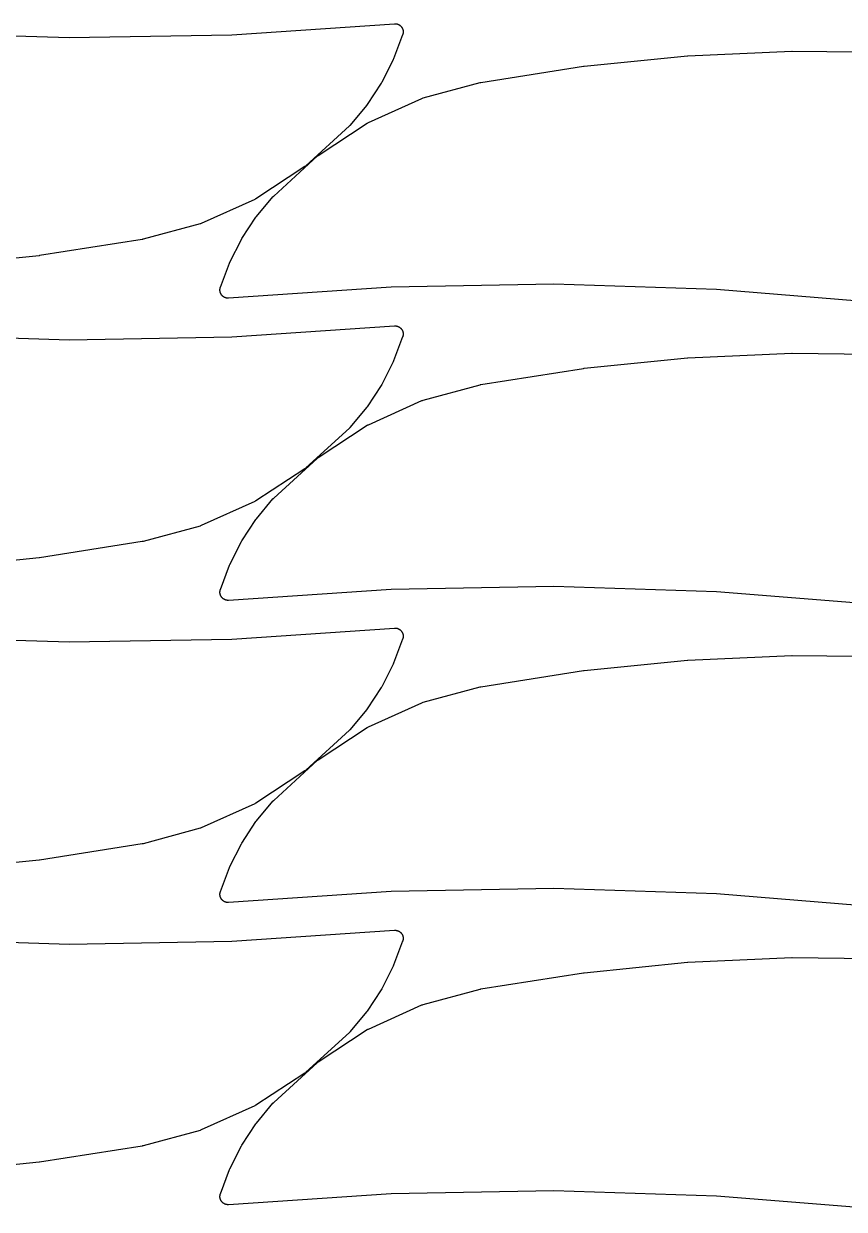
# Model space of a CAD drawing. Header units: metres. Extents: x 0 to 3000, y 0 to 1240.
# Drawn here: x 1901.9 to 2102.9, y 593.8 to 884 of the extents above; entities that cross this region are included whole.
import ezdxf

# ---------------------------------------------------------------- set-up
doc = ezdxf.new("R2010")
doc.units = ezdxf.units.M

msp = doc.modelspace()

# ---------------------------------------------------------------- linework, layer by layer
at = {"color": 1}
for points in [[(1873.25, 881.82), (1913.08, 880.56), (1952.91, 881.26), (1992.74, 883.95), (1992.77, 883.95), (1992.8, 883.95), (1992.87, 883.95), (1992.93, 883.95), (1992.97, 883.95), (1993, 883.95), (1993.06, 883.94), (1993.13, 883.94), (1993.16, 883.93), (1993.19, 883.93), (1993.26, 883.91), (1993.32, 883.9), (1993.35, 883.89), (1993.39, 883.89), (1993.45, 883.87), (1993.51, 883.85), (1993.54, 883.84), (1993.57, 883.83), (1993.63, 883.8), (1993.69, 883.78), (1993.72, 883.76), (1993.75, 883.75), (1993.81, 883.72), (1993.87, 883.69), (1993.9, 883.67), (1993.93, 883.65), (1993.98, 883.62), (1994.03, 883.58), (1994.06, 883.56), (1994.09, 883.54), (1994.14, 883.5), (1994.19, 883.46), (1994.21, 883.44), (1994.24, 883.42), (1994.28, 883.37), (1994.33, 883.32), (1994.35, 883.3), (1994.37, 883.28), (1994.41, 883.22), (1994.46, 883.18), (1994.48, 883.15), (1994.5, 883.12), (1994.53, 883.07), (1994.57, 883.01), (1994.58, 882.99), (1994.6, 882.96), (1994.63, 882.9), (1994.66, 882.84), (1994.68, 882.81), (1994.69, 882.78), (1994.72, 882.72), (1994.74, 882.66), (1994.75, 882.63), (1994.76, 882.6), (1994.78, 882.54), (1994.8, 882.48), (1994.81, 882.44), (1994.82, 882.41), (1994.83, 882.35), (1994.84, 882.28), (1994.85, 882.25), (1994.85, 882.22), (1994.86, 882.15), (1994.87, 882.09), (1994.87, 882.06), (1994.87, 882.02), (1994.87, 881.96), (1994.87, 881.89), (1994.87, 881.86), (1994.87, 881.83), (1994.86, 881.76), (1994.86, 881.7), (1994.85, 881.66), (1994.85, 881.63), (1994.83, 881.57), (1994.82, 881.5), (1994.81, 881.47), (1994.8, 881.44), (1994.78, 881.38), (1994.77, 881.32), (1994.75, 881.28), (1994.74, 881.25), (1992.54, 875.37), (1992.45, 875.16), (1989.61, 869.58), (1989.5, 869.38), (1986.05, 864.15), (1985.92, 863.97), (1981.9, 859.14), (1981.87, 859.11), (1981.85, 859.09), (1981.81, 859.04), (1981.77, 859), (1981.74, 858.97), (1981.71, 858.95), (1971.05, 849.2), (1970.92, 849.09), (1970.8, 849), (1958.79, 841.11), (1958.66, 841.03), (1958.52, 840.96), (1945.42, 835.07), (1945.27, 835.01), (1945.12, 834.96), (1931.17, 831.19), (1931.16, 831.19), (1931.15, 831.19), (1931.06, 831.17), (1930.98, 831.15), (1930.97, 831.15), (1930.96, 831.15), (1905.8, 827.19), (1905.69, 827.17), (1880.37, 824.62)], [(2111.4, 815.66), (2071.62, 818.91), (2031.8, 820.18), (1991.96, 819.47), (1952.13, 816.79), (1952.1, 816.79), (1952.07, 816.78), (1952, 816.78), (1951.94, 816.78), (1951.9, 816.78), (1951.87, 816.79), (1951.81, 816.79), (1951.74, 816.8), (1951.71, 816.8), (1951.68, 816.81), (1951.61, 816.82), (1951.55, 816.83), (1951.52, 816.84), (1951.48, 816.85), (1951.42, 816.87), (1951.36, 816.89), (1951.33, 816.9), (1951.3, 816.91), (1951.24, 816.93), (1951.18, 816.96), (1951.15, 816.97), (1951.12, 816.99), (1951.06, 817.02), (1951, 817.05), (1950.97, 817.07), (1950.95, 817.08), (1950.89, 817.12), (1950.84, 817.15), (1950.81, 817.17), (1950.78, 817.19), (1950.73, 817.23), (1950.68, 817.28), (1950.66, 817.3), (1950.63, 817.32), (1950.59, 817.37), (1950.54, 817.41), (1950.52, 817.44), (1950.5, 817.46), (1950.46, 817.51), (1950.41, 817.56), (1950.4, 817.59), (1950.38, 817.61), (1950.34, 817.67), (1950.3, 817.72), (1950.29, 817.75), (1950.27, 817.78), (1950.24, 817.84), (1950.21, 817.89), (1950.19, 817.92), (1950.18, 817.95), (1950.15, 818.01), (1950.13, 818.07), (1950.12, 818.1), (1950.11, 818.14), (1950.09, 818.2), (1950.07, 818.26), (1950.06, 818.29), (1950.05, 818.32), (1950.04, 818.39), (1950.03, 818.45), (1950.02, 818.48), (1950.02, 818.52), (1950.01, 818.58), (1950, 818.65), (1950, 818.68), (1950, 818.71), (1950, 818.78), (1950, 818.84), (1950, 818.88), (1950, 818.91), (1950.01, 818.97), (1950.02, 819.04), (1950.02, 819.07), (1950.03, 819.1), (1950.04, 819.17), (1950.05, 819.23), (1950.06, 819.26), (1950.07, 819.3), (1950.09, 819.36), (1950.1, 819.42), (1950.12, 819.45), (1950.13, 819.48), (1952.33, 825.37), (1952.42, 825.57), (1955.26, 831.16), (1955.37, 831.35), (1958.82, 836.58), (1958.95, 836.76), (1962.97, 841.59), (1963, 841.62), (1963.02, 841.65), (1963.06, 841.69), (1963.1, 841.74), (1963.13, 841.76), (1963.16, 841.79), (1973.82, 851.54), (1973.95, 851.64), (1974.08, 851.74), (1986.08, 859.62), (1986.21, 859.71), (1986.35, 859.78), (1999.45, 865.67), (1999.6, 865.73), (1999.75, 865.78), (2013.7, 869.55), (2013.71, 869.55), (2013.72, 869.55), (2013.81, 869.57), (2013.89, 869.59), (2013.9, 869.59), (2013.91, 869.59), (2039.07, 873.55), (2039.18, 873.57), (2064.5, 876.12), (2064.61, 876.13), (2090.03, 877.27), (2090.14, 877.27), (2115.61, 876.99)], [(1873.25, 807.88), (1913.08, 806.61), (1952.91, 807.31), (1992.74, 810), (1992.77, 810), (1992.8, 810), (1992.87, 810), (1992.93, 810), (1992.97, 810), (1993, 810), (1993.06, 809.99), (1993.13, 809.99), (1993.16, 809.98), (1993.19, 809.98), (1993.26, 809.97), (1993.32, 809.95), (1993.35, 809.94), (1993.39, 809.94), (1993.45, 809.92), (1993.51, 809.9), (1993.54, 809.89), (1993.57, 809.88), (1993.63, 809.85), (1993.69, 809.83), (1993.72, 809.81), (1993.75, 809.8), (1993.81, 809.77), (1993.87, 809.74), (1993.9, 809.72), (1993.93, 809.71), (1993.98, 809.67), (1994.03, 809.63), (1994.06, 809.61), (1994.09, 809.59), (1994.14, 809.55), (1994.19, 809.51), (1994.21, 809.49), (1994.24, 809.47), (1994.28, 809.42), (1994.33, 809.38), (1994.35, 809.35), (1994.37, 809.33), (1994.41, 809.28), (1994.46, 809.23), (1994.48, 809.2), (1994.5, 809.17), (1994.53, 809.12), (1994.57, 809.06), (1994.58, 809.04), (1994.6, 809.01), (1994.63, 808.95), (1994.66, 808.89), (1994.68, 808.86), (1994.69, 808.83), (1994.72, 808.77), (1994.74, 808.71), (1994.75, 808.68), (1994.76, 808.65), (1994.78, 808.59), (1994.8, 808.53), (1994.81, 808.49), (1994.82, 808.46), (1994.83, 808.4), (1994.84, 808.33), (1994.85, 808.3), (1994.85, 808.27), (1994.86, 808.2), (1994.87, 808.14), (1994.87, 808.11), (1994.87, 808.07), (1994.87, 808.01), (1994.87, 807.94), (1994.87, 807.91), (1994.87, 807.88), (1994.86, 807.81), (1994.86, 807.75), (1994.85, 807.72), (1994.85, 807.68), (1994.83, 807.62), (1994.82, 807.55), (1994.81, 807.52), (1994.8, 807.49), (1994.78, 807.43), (1994.77, 807.37), (1994.75, 807.34), (1994.74, 807.3), (1992.54, 801.42), (1992.45, 801.21), (1989.61, 795.63), (1989.5, 795.44), (1986.05, 790.2), (1985.92, 790.02), (1981.9, 785.19), (1981.87, 785.16), (1981.85, 785.14), (1981.81, 785.09), (1981.77, 785.05), (1981.74, 785.02), (1981.71, 785), (1971.05, 775.25), (1970.92, 775.14), (1970.8, 775.05), (1958.79, 767.16), (1958.66, 767.08), (1958.52, 767.01), (1945.42, 761.12), (1945.27, 761.06), (1945.12, 761.01), (1931.17, 757.24), (1931.16, 757.24), (1931.15, 757.24), (1931.06, 757.22), (1930.98, 757.2), (1930.97, 757.2), (1930.96, 757.2), (1905.8, 753.24), (1905.69, 753.22), (1880.37, 750.67)], [(2111.4, 741.71), (2071.62, 744.96), (2031.8, 746.23), (1991.96, 745.52), (1952.13, 742.84), (1952.1, 742.84), (1952.07, 742.83), (1952, 742.83), (1951.94, 742.83), (1951.9, 742.84), (1951.87, 742.84), (1951.81, 742.84), (1951.74, 742.85), (1951.71, 742.85), (1951.68, 742.86), (1951.61, 742.87), (1951.55, 742.88), (1951.52, 742.89), (1951.48, 742.9), (1951.42, 742.92), (1951.36, 742.94), (1951.33, 742.95), (1951.3, 742.96), (1951.24, 742.98), (1951.18, 743.01), (1951.15, 743.02), (1951.12, 743.04), (1951.06, 743.07), (1951, 743.1), (1950.97, 743.12), (1950.95, 743.13), (1950.89, 743.17), (1950.84, 743.2), (1950.81, 743.22), (1950.78, 743.24), (1950.73, 743.29), (1950.68, 743.33), (1950.66, 743.35), (1950.63, 743.37), (1950.59, 743.42), (1950.54, 743.46), (1950.52, 743.49), (1950.5, 743.51), (1950.46, 743.56), (1950.41, 743.61), (1950.4, 743.64), (1950.38, 743.66), (1950.34, 743.72), (1950.3, 743.77), (1950.29, 743.8), (1950.27, 743.83), (1950.24, 743.89), (1950.21, 743.94), (1950.19, 743.97), (1950.18, 744), (1950.15, 744.06), (1950.13, 744.12), (1950.12, 744.16), (1950.11, 744.19), (1950.09, 744.25), (1950.07, 744.31), (1950.06, 744.34), (1950.05, 744.37), (1950.04, 744.44), (1950.03, 744.5), (1950.02, 744.53), (1950.02, 744.57), (1950.01, 744.63), (1950, 744.7), (1950, 744.73), (1950, 744.76), (1950, 744.83), (1950, 744.89), (1950, 744.93), (1950, 744.96), (1950.01, 745.02), (1950.02, 745.09), (1950.02, 745.12), (1950.03, 745.15), (1950.04, 745.22), (1950.05, 745.28), (1950.06, 745.31), (1950.07, 745.35), (1950.09, 745.41), (1950.1, 745.47), (1950.12, 745.5), (1950.13, 745.53), (1952.33, 751.42), (1952.42, 751.62), (1955.26, 757.21), (1955.37, 757.4), (1958.82, 762.63), (1958.95, 762.81), (1962.97, 767.64), (1963, 767.67), (1963.02, 767.7), (1963.06, 767.74), (1963.1, 767.79), (1963.13, 767.81), (1963.16, 767.84), (1973.82, 777.59), (1973.95, 777.69), (1974.08, 777.79), (1986.08, 785.67), (1986.21, 785.76), (1986.35, 785.83), (1999.45, 791.72), (1999.6, 791.78), (1999.75, 791.83), (2013.7, 795.6), (2013.71, 795.6), (2013.72, 795.6), (2013.81, 795.62), (2013.89, 795.64), (2013.9, 795.64), (2013.91, 795.64), (2039.07, 799.6), (2039.18, 799.62), (2064.5, 802.17), (2064.61, 802.18), (2090.03, 803.32), (2090.14, 803.32), (2115.61, 803.04)], [(1873.25, 733.93), (1913.08, 732.66), (1952.91, 733.37), (1992.74, 736.05), (1992.77, 736.05), (1992.8, 736.05), (1992.87, 736.05), (1992.93, 736.05), (1992.97, 736.05), (1993, 736.05), (1993.06, 736.04), (1993.13, 736.04), (1993.16, 736.03), (1993.19, 736.03), (1993.26, 736.02), (1993.32, 736), (1993.35, 736), (1993.39, 735.99), (1993.45, 735.97), (1993.51, 735.95), (1993.54, 735.94), (1993.57, 735.93), (1993.63, 735.9), (1993.69, 735.88), (1993.72, 735.86), (1993.75, 735.85), (1993.81, 735.82), (1993.87, 735.79), (1993.9, 735.77), (1993.93, 735.76), (1993.98, 735.72), (1994.03, 735.68), (1994.06, 735.66), (1994.09, 735.64), (1994.14, 735.6), (1994.19, 735.56), (1994.21, 735.54), (1994.24, 735.52), (1994.28, 735.47), (1994.33, 735.43), (1994.35, 735.4), (1994.37, 735.38), (1994.41, 735.33), (1994.46, 735.28), (1994.48, 735.25), (1994.5, 735.22), (1994.53, 735.17), (1994.57, 735.12), (1994.58, 735.09), (1994.6, 735.06), (1994.63, 735), (1994.66, 734.94), (1994.68, 734.91), (1994.69, 734.88), (1994.72, 734.82), (1994.74, 734.76), (1994.75, 734.73), (1994.76, 734.7), (1994.78, 734.64), (1994.8, 734.58), (1994.81, 734.55), (1994.82, 734.51), (1994.83, 734.45), (1994.84, 734.39), (1994.85, 734.35), (1994.85, 734.32), (1994.86, 734.26), (1994.87, 734.19), (1994.87, 734.16), (1994.87, 734.12), (1994.87, 734.06), (1994.87, 733.99), (1994.87, 733.96), (1994.87, 733.93), (1994.86, 733.86), (1994.86, 733.8), (1994.85, 733.77), (1994.85, 733.73), (1994.83, 733.67), (1994.82, 733.61), (1994.81, 733.57), (1994.8, 733.54), (1994.78, 733.48), (1994.77, 733.42), (1994.75, 733.39), (1994.74, 733.35), (1992.54, 727.47), (1992.45, 727.26), (1989.61, 721.68), (1989.5, 721.49), (1986.05, 716.25), (1985.92, 716.07), (1981.9, 711.24), (1981.87, 711.22), (1981.85, 711.19), (1981.81, 711.14), (1981.77, 711.1), (1981.74, 711.07), (1981.71, 711.05), (1971.05, 701.3), (1970.92, 701.19), (1970.8, 701.1), (1958.79, 693.21), (1958.66, 693.13), (1958.52, 693.06), (1945.42, 687.17), (1945.27, 687.11), (1945.12, 687.06), (1931.17, 683.29), (1931.16, 683.29), (1931.15, 683.29), (1931.06, 683.27), (1930.98, 683.25), (1930.97, 683.25), (1930.96, 683.25), (1905.8, 679.29), (1905.69, 679.27), (1880.37, 676.72)], [(2111.4, 667.77), (2071.62, 671.01), (2031.8, 672.28), (1991.96, 671.57), (1952.13, 668.89), (1952.1, 668.89), (1952.07, 668.88), (1952, 668.88), (1951.94, 668.88), (1951.9, 668.89), (1951.87, 668.89), (1951.81, 668.89), (1951.74, 668.9), (1951.71, 668.9), (1951.68, 668.91), (1951.61, 668.92), (1951.55, 668.93), (1951.52, 668.94), (1951.48, 668.95), (1951.42, 668.97), (1951.36, 668.99), (1951.33, 669), (1951.3, 669.01), (1951.24, 669.04), (1951.18, 669.06), (1951.15, 669.07), (1951.12, 669.09), (1951.06, 669.12), (1951, 669.15), (1950.97, 669.17), (1950.95, 669.18), (1950.89, 669.22), (1950.84, 669.25), (1950.81, 669.27), (1950.78, 669.29), (1950.73, 669.34), (1950.68, 669.38), (1950.66, 669.4), (1950.63, 669.42), (1950.59, 669.47), (1950.54, 669.51), (1950.52, 669.54), (1950.5, 669.56), (1950.46, 669.61), (1950.41, 669.66), (1950.4, 669.69), (1950.38, 669.71), (1950.34, 669.77), (1950.3, 669.82), (1950.29, 669.85), (1950.27, 669.88), (1950.24, 669.94), (1950.21, 669.99), (1950.19, 670.02), (1950.18, 670.05), (1950.15, 670.11), (1950.13, 670.17), (1950.12, 670.21), (1950.11, 670.24), (1950.09, 670.3), (1950.07, 670.36), (1950.06, 670.39), (1950.05, 670.42), (1950.04, 670.49), (1950.03, 670.55), (1950.02, 670.59), (1950.02, 670.62), (1950.01, 670.68), (1950, 670.75), (1950, 670.78), (1950, 670.81), (1950, 670.88), (1950, 670.94), (1950, 670.98), (1950, 671.01), (1950.01, 671.07), (1950.02, 671.14), (1950.02, 671.17), (1950.03, 671.2), (1950.04, 671.27), (1950.05, 671.33), (1950.06, 671.36), (1950.07, 671.4), (1950.09, 671.46), (1950.1, 671.52), (1950.12, 671.55), (1950.13, 671.58), (1952.33, 677.47), (1952.42, 677.67), (1955.26, 683.26), (1955.37, 683.45), (1958.82, 688.69), (1958.95, 688.87), (1962.97, 693.69), (1963, 693.72), (1963.02, 693.75), (1963.06, 693.79), (1963.1, 693.84), (1963.13, 693.86), (1963.16, 693.89), (1973.82, 703.64), (1973.95, 703.74), (1974.08, 703.84), (1986.08, 711.72), (1986.21, 711.81), (1986.35, 711.88), (1999.45, 717.77), (1999.6, 717.83), (1999.75, 717.88), (2013.7, 721.65), (2013.71, 721.65), (2013.72, 721.65), (2013.81, 721.67), (2013.89, 721.69), (2013.9, 721.69), (2013.91, 721.69), (2039.07, 725.65), (2039.18, 725.67), (2064.5, 728.22), (2064.61, 728.23), (2090.03, 729.37), (2090.14, 729.37), (2115.61, 729.09)], [(1873.25, 659.98), (1913.08, 658.71), (1952.91, 659.42), (1992.74, 662.1), (1992.77, 662.1), (1992.8, 662.11), (1992.87, 662.1), (1992.93, 662.11), (1992.97, 662.1), (1993, 662.1), (1993.06, 662.1), (1993.13, 662.09), (1993.16, 662.08), (1993.19, 662.08), (1993.26, 662.07), (1993.32, 662.06), (1993.35, 662.05), (1993.39, 662.04), (1993.45, 662.02), (1993.51, 662), (1993.54, 661.99), (1993.57, 661.98), (1993.63, 661.95), (1993.69, 661.93), (1993.72, 661.91), (1993.75, 661.9), (1993.81, 661.87), (1993.87, 661.84), (1993.9, 661.82), (1993.93, 661.81), (1993.98, 661.77), (1994.03, 661.73), (1994.06, 661.71), (1994.09, 661.7), (1994.14, 661.65), (1994.19, 661.61), (1994.21, 661.59), (1994.24, 661.57), (1994.28, 661.52), (1994.33, 661.48), (1994.35, 661.45), (1994.37, 661.43), (1994.41, 661.38), (1994.46, 661.33), (1994.48, 661.3), (1994.5, 661.27), (1994.53, 661.22), (1994.57, 661.17), (1994.58, 661.14), (1994.6, 661.11), (1994.63, 661.05), (1994.66, 660.99), (1994.68, 660.96), (1994.69, 660.94), (1994.72, 660.87), (1994.74, 660.81), (1994.75, 660.78), (1994.76, 660.75), (1994.78, 660.69), (1994.8, 660.63), (1994.81, 660.6), (1994.82, 660.56), (1994.83, 660.5), (1994.84, 660.44), (1994.85, 660.4), (1994.85, 660.37), (1994.86, 660.31), (1994.87, 660.24), (1994.87, 660.21), (1994.87, 660.18), (1994.87, 660.11), (1994.87, 660.04), (1994.87, 660.01), (1994.87, 659.98), (1994.86, 659.91), (1994.86, 659.85), (1994.85, 659.82), (1994.85, 659.78), (1994.83, 659.72), (1994.82, 659.66), (1994.81, 659.62), (1994.8, 659.59), (1994.78, 659.53), (1994.77, 659.47), (1994.75, 659.44), (1994.74, 659.41), (1992.54, 653.52), (1992.45, 653.31), (1989.61, 647.73), (1989.5, 647.54), (1986.05, 642.3), (1985.92, 642.12), (1981.9, 637.29), (1981.87, 637.27), (1981.85, 637.24), (1981.81, 637.19), (1981.77, 637.15), (1981.74, 637.12), (1981.71, 637.1), (1971.05, 627.35), (1970.92, 627.24), (1970.8, 627.15), (1958.79, 619.26), (1958.66, 619.18), (1958.52, 619.11), (1945.42, 613.22), (1945.27, 613.16), (1945.12, 613.11), (1931.17, 609.34), (1931.16, 609.34), (1931.15, 609.34), (1931.06, 609.32), (1930.98, 609.3), (1930.97, 609.3), (1930.96, 609.3), (1905.8, 605.34), (1905.69, 605.32), (1880.37, 602.77)], [(2111.4, 593.82), (2071.62, 597.06), (2031.8, 598.33), (1991.96, 597.62), (1952.13, 594.94), (1952.1, 594.94), (1952.07, 594.93), (1952, 594.94), (1951.94, 594.93), (1951.9, 594.94), (1951.87, 594.94), (1951.81, 594.94), (1951.74, 594.95), (1951.71, 594.96), (1951.68, 594.96), (1951.61, 594.97), (1951.55, 594.98), (1951.52, 594.99), (1951.48, 595), (1951.42, 595.02), (1951.36, 595.04), (1951.33, 595.05), (1951.3, 595.06), (1951.24, 595.09), (1951.18, 595.11), (1951.15, 595.12), (1951.12, 595.14), (1951.06, 595.17), (1951, 595.2), (1950.97, 595.22), (1950.95, 595.23), (1950.89, 595.27), (1950.84, 595.31), (1950.81, 595.33), (1950.78, 595.34), (1950.73, 595.39), (1950.68, 595.43), (1950.66, 595.45), (1950.63, 595.47), (1950.59, 595.52), (1950.54, 595.56), (1950.52, 595.59), (1950.5, 595.61), (1950.46, 595.66), (1950.41, 595.71), (1950.4, 595.74), (1950.38, 595.77), (1950.34, 595.82), (1950.3, 595.87), (1950.29, 595.9), (1950.27, 595.93), (1950.24, 595.99), (1950.21, 596.05), (1950.19, 596.08), (1950.18, 596.1), (1950.15, 596.17), (1950.13, 596.23), (1950.12, 596.26), (1950.11, 596.29), (1950.09, 596.35), (1950.07, 596.41), (1950.06, 596.44), (1950.05, 596.48), (1950.04, 596.54), (1950.03, 596.6), (1950.02, 596.64), (1950.02, 596.67), (1950.01, 596.73), (1950, 596.8), (1950, 596.83), (1950, 596.86), (1950, 596.93), (1950, 596.99), (1950, 597.03), (1950, 597.06), (1950.01, 597.13), (1950.02, 597.19), (1950.02, 597.22), (1950.03, 597.26), (1950.04, 597.32), (1950.05, 597.38), (1950.06, 597.42), (1950.07, 597.45), (1950.09, 597.51), (1950.1, 597.57), (1950.12, 597.6), (1950.13, 597.63), (1952.33, 603.52), (1952.42, 603.73), (1955.26, 609.31), (1955.37, 609.5), (1958.82, 614.74), (1958.95, 614.92), (1962.97, 619.75), (1963, 619.77), (1963.02, 619.8), (1963.06, 619.85), (1963.1, 619.89), (1963.13, 619.92), (1963.16, 619.94), (1973.82, 629.69), (1973.95, 629.79), (1974.08, 629.89), (1986.08, 637.78), (1986.21, 637.86), (1986.35, 637.93), (1999.45, 643.82), (1999.6, 643.88), (1999.75, 643.93), (2013.7, 647.7), (2013.71, 647.7), (2013.72, 647.7), (2013.81, 647.72), (2013.89, 647.74), (2013.9, 647.74), (2013.91, 647.74), (2039.07, 651.7), (2039.18, 651.72), (2064.5, 654.27), (2064.61, 654.28), (2090.03, 655.42), (2090.14, 655.42), (2115.61, 655.14)]]:
    msp.add_lwpolyline(points, dxfattribs=at)

doc.saveas('drawing.dxf')
